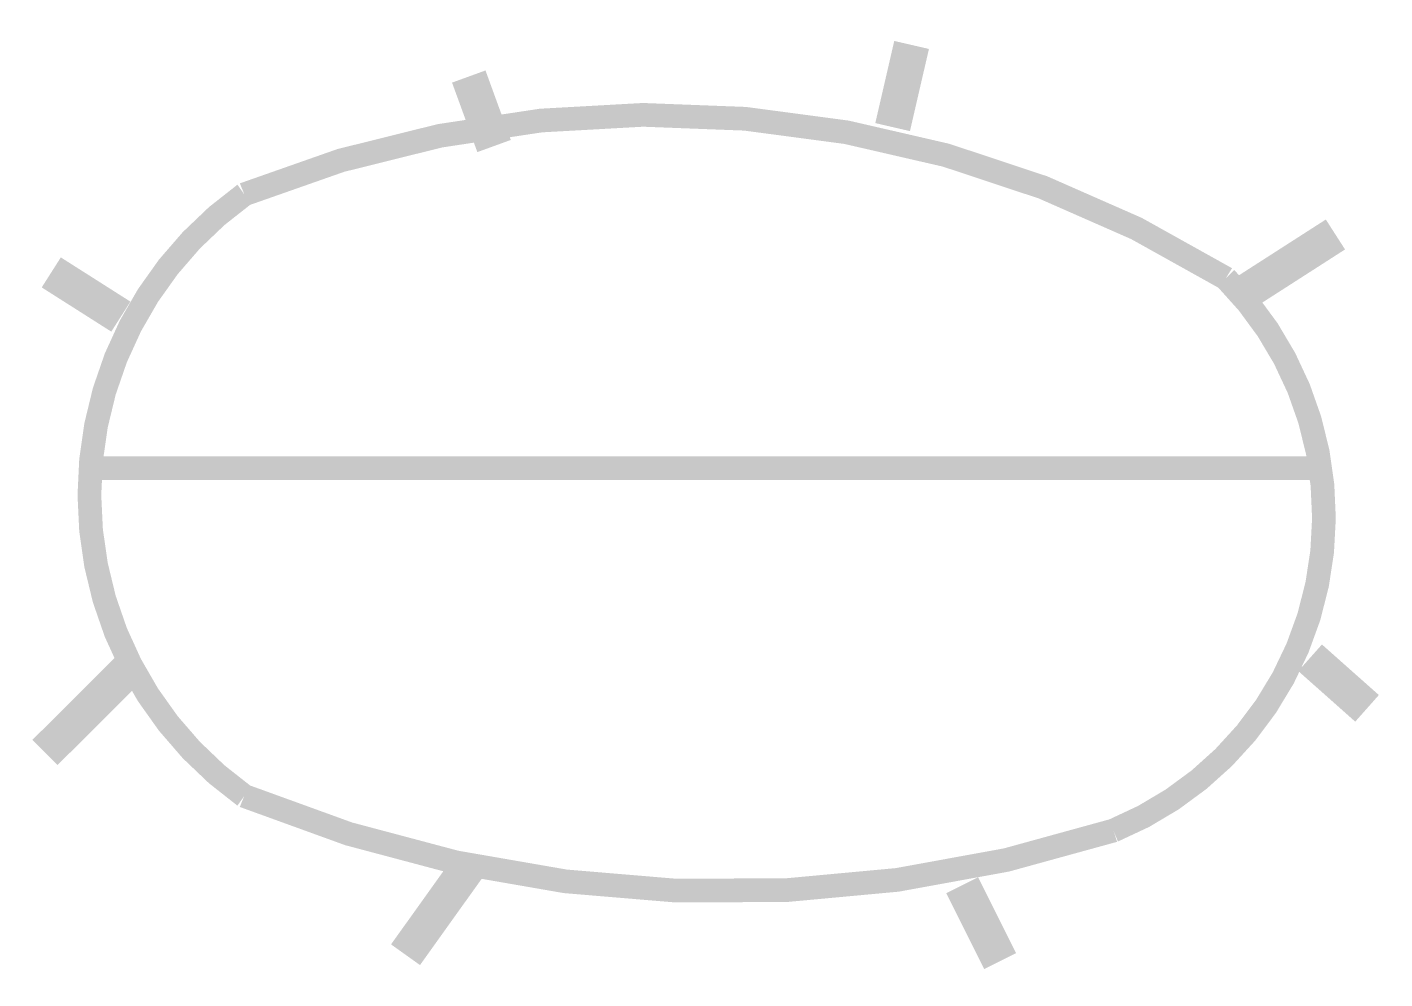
# Model space of a CAD drawing. Extents: x -0.02 to 5.7, y -0.02 to 3.99.
import ezdxf

# ---------------------------------------------------------------- set-up
doc = ezdxf.new("R2010")
doc.units = 0
doc.header["$MEASUREMENT"] = 0
doc.layers.get('0').update_dxf_attribs({"linetype": 'CONTINUOUS'})

msp = doc.modelspace()

# ---------------------------------------------------------------- linework, layer by layer
for points, const_width in [([(3.6266, 3.568), (3.7066, 3.9142)], 0.15), ([(1.9466, 3.4882), (1.8399, 3.7811)], 0.15), ([(5.1198, 2.8757), (5.4932, 3.1154)], 0.15), ([(0.3733, 2.7692), (0.08, 2.9556)], 0.15), ([(0.2667, 2.1302), (5.4398, 2.1302)], 0.1), ([(5.3865, 1.3314), (5.6265, 1.1183)], 0.15), ([(0.4, 1.2781), (0.0533, 0.932)], 0.15), ([(1.8399, 0.4527), (1.5733, 0.0799)], 0.15), ([(3.9199, 0.3728), (4.0799, 0.0533)], 0.15)]:
    msp.add_lwpolyline(points, dxfattribs=dict(const_width=const_width))
at = {"const_width": 0.1}
for points in [[(4.5575, 0.6033, 0.534321), (5.0311, 2.9308, 0.239487), (0.8938, 3.2846, 0.829867)], [(0.8938, 3.2846, 0.515094), (0.8937, 0.7489, 0.177933), (4.5575, 0.6033, 1.128358)]]:
    msp.add_lwpolyline(points, format="xyb", dxfattribs=at)

doc.saveas('drawing.dxf')
